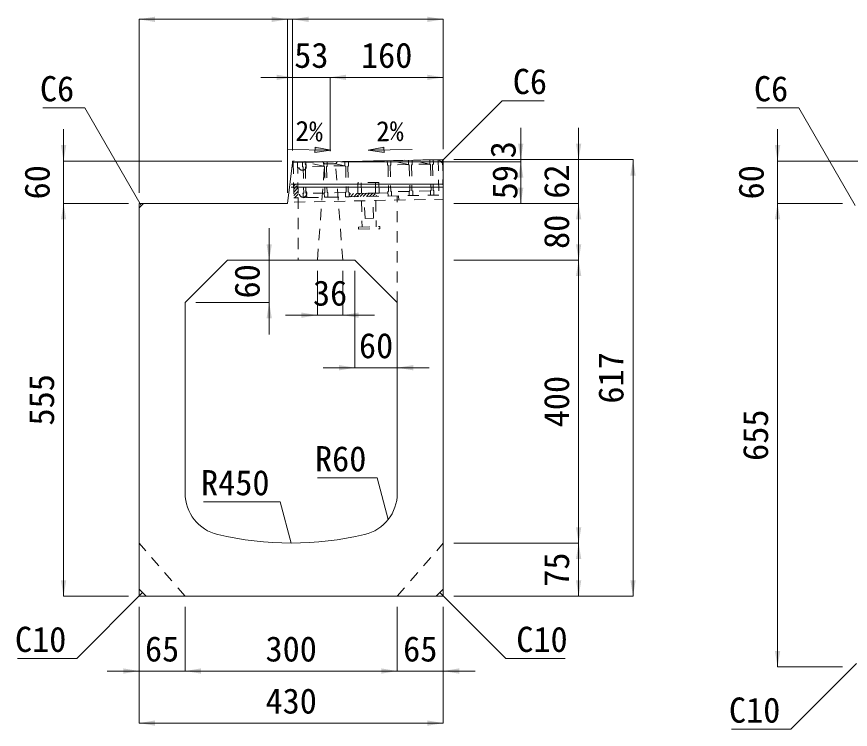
# Model space of a CAD drawing. Units: millimetres at full size; some dimension numbers follow another scale. Extents: x -3301 to 90699, y 107523 to 139162.
# Drawn here: x 14493 to 15671, y 133396 to 134404 of the extents above; entities that cross this region are included whole.
import ezdxf
from ezdxf.enums import TextEntityAlignment as Align

# ---------------------------------------------------------------- set-up
doc = ezdxf.new("R2010")
doc.units = ezdxf.units.MM
doc.header["$LTSCALE"] = 21
doc.header["$PDMODE"] = 32
doc.header["$PDSIZE"] = 10.5
doc.linetypes.add('USER1', pattern=[1.35, 0.75, -0.6])
for name, color, linetype, lineweight in [('0_2', 7, 'USER1', 9), ('寸法線', 7, 'Continuous', 9), ('引出線', 4, 'Continuous', 9), ('本体', 2, 'Continuous', 9), ('補助線', 8, 'Continuous', 13), ('ｸﾞﾚｰﾁﾝｸﾞ', 7, 'USER1', 9)]:
    doc.layers.add(name, color=color, linetype=linetype, lineweight=lineweight)
doc.styles.add('ＭＳ ゴシック', font='')
doc.styles.get('ＭＳ ゴシック').set_extended_font_data('MS Gothic')

# ---------------------------------------------------------------- blocks, each defined once
blk = doc.blocks.new('filled_arrow')
at = {"color": 0, "linetype": 'Continuous', "lineweight": -2}
blk.add_solid([(7.5, 1.25), (0, 0), (7.5, -1.25)], dxfattribs=at)

msp = doc.modelspace()

# ---------------------------------------------------------------- hatches: boundary and pattern name
at = {"layer": '引出線'}
for points in [[(14914.78, 134219.13), (14914.63, 134211.63), (14937.2, 134214.93)], [(15012.14, 134219.13), (15012.29, 134211.63), (14989.72, 134214.93)]]:
    msp.add_hatch(color=256, dxfattribs=at).paths.add_polyline_path(points)
at = {"layer": 'ｸﾞﾚｰﾁﾝｸﾞ'}
h = msp.add_hatch(dxfattribs=at)
h.set_pattern_fill('USER', color=256, style=0, pattern_type=2)
h.set_pattern_definition([(46.14576, (14359.83, 133819.99), (-2.28951, 2.19972), [75, -60])])
h.paths.add_polyline_path([(14883.9, 134197.53), (14889.9, 134197.65), (14890.9, 134147.66), (14884.9, 134147.54)])
h = msp.add_hatch(dxfattribs=at)
h.set_pattern_fill('USER', color=256, style=0, pattern_type=2)
h.set_pattern_definition([(46.14576, (14456.81, 133821.93), (-2.28951, 2.19972), [75, -60])])
h.paths.add_polyline_path([(14962.89, 134149.1), (14962.8, 134153.6), (14998.29, 134154.3), (15013.29, 134154.6), (15017.78, 134154.69), (15017.87, 134150.2), (14998.38, 134149.81)])

# ---------------------------------------------------------------- linework, layer by layer
at = {"layer": '0_2'}
for p, q in [((14918.01, 134059.63), (14928.32, 134195.72)), ((14925.5, 134198.78), (14928.32, 134195.72)), ((14928.32, 134195.72), (14943.68, 134195.72)), ((14946.5, 134198.78), (14943.68, 134195.72)), ((14954.01, 134059.63), (14943.68, 134195.72))]:
    msp.add_line(p, q, dxfattribs=at)
at = {"layer": '寸法線'}
for p, q in [((14666.01, 134399.96), (14876.01, 134399.96)), ((14666.01, 134154.63), (14666.01, 134399.96)), ((14831.01, 134399.96), (14928.01, 134399.96)), ((14876.01, 134154.63), (14876.01, 134399.96)), ((14876.01, 134154.63), (14876.01, 134399.96)), ((14883.01, 134214.63), (14883.01, 134399.96)), ((14883.01, 134399.96), (15096.01, 134399.96)), ((14883.01, 134214.63), (14883.01, 134399.96)), ((15096.01, 134216.63), (15096.01, 134399.96)), ((14838.01, 134317.94), (14981.01, 134317.94)), ((14883.01, 134214.63), (14883.01, 134317.94)), ((14936.01, 134213.57), (14936.01, 134317.94)), ((14936.01, 134317.94), (15096.01, 134317.94)), ((14936.01, 134213.57), (14936.01, 134317.94)), ((15096.01, 134216.63), (15096.01, 134317.94)), ((14559.26, 134244.63), (14559.26, 134094.63)), ((15205.5, 134246.63), (15205.5, 134153.57)), ((15287.36, 134246.63), (15287.36, 134094.63)), ((15568.61, 134244.63), (15568.61, 134094.63)), ((14868.01, 134199.63), (14559.26, 134199.63)), ((14951.01, 134198.57), (15205.5, 134198.57)), ((14951.01, 134198.57), (15205.5, 134198.57)), ((15111.01, 134201.63), (15205.5, 134201.63)), ((15111.01, 134201.63), (15364.23, 134201.63)), ((15111.01, 134201.63), (15287.36, 134201.63)), ((15205.5, 134198.57), (15205.5, 134139.63)), ((15364.23, 134201.63), (15364.23, 133584.63)), ((15877.36, 134199.63), (15568.61, 134199.63)), ((14651.01, 134139.63), (14559.26, 134139.63)), ((14559.26, 134139.63), (14559.26, 133584.63)), ((14651.01, 134139.63), (14559.26, 134139.63)), ((15111.01, 134139.63), (15205.5, 134139.63)), ((15111.01, 134139.63), (15287.36, 134139.63)), ((15111.01, 134139.63), (15287.36, 134139.63)), ((15287.36, 134139.63), (15287.36, 134059.63)), ((15660.36, 134139.63), (15568.61, 134139.63)), ((15568.61, 134139.63), (15568.61, 133484.63)), ((15660.36, 134139.63), (15568.61, 134139.63)), ((14849.9, 134104.63), (14849.9, 133954.63)), ((14806.01, 134059.63), (14849.9, 134059.63)), ((15111.01, 134059.63), (15287.36, 134059.63)), ((15111.01, 134059.63), (15287.36, 134059.63)), ((15287.36, 134059.63), (15287.36, 133659.63)), ((14918.01, 134044.63), (14918.01, 133981.79)), ((14954.01, 134044.63), (14954.01, 133981.79)), ((14971.01, 134044.63), (14971.01, 133907.51)), ((14746.01, 133999.63), (14849.9, 133999.63)), ((15031.01, 133984.63), (15031.01, 133907.51)), ((14873.01, 133981.79), (14999.01, 133981.79)), ((14926.01, 133907.51), (15076.01, 133907.51)), ((15111, 133659.63), (15287.36, 133659.63)), ((15111, 133659.63), (15287.36, 133659.63)), ((15287.36, 133659.63), (15287.36, 133584.63)), ((14651.01, 133584.63), (14559.26, 133584.63)), ((15111.01, 133584.63), (15287.36, 133584.63)), ((15111.01, 133584.63), (15364.23, 133584.63)), ((14666.01, 133569.63), (14666.01, 133478.8)), ((14666.01, 133569.63), (14666.01, 133405.2)), ((14731.01, 133569.63), (14731.01, 133478.8)), ((14731.01, 133569.63), (14731.01, 133478.8)), ((15031.01, 133569.63), (15031.01, 133478.8)), ((15031.01, 133569.63), (15031.01, 133478.8)), ((15096.01, 133569.63), (15096.01, 133478.8)), ((15096.01, 133569.63), (15096.01, 133405.2)), ((14621.01, 133478.8), (14776.01, 133478.8)), ((14731.01, 133478.8), (15031.01, 133478.8)), ((14986.01, 133478.8), (15141.01, 133478.8)), ((15660.36, 133484.63), (15568.61, 133484.63)), ((14666.01, 133405.2), (15096.01, 133405.2))]:
    msp.add_line(p, q, dxfattribs=at)
at = {"layer": '引出線'}
for p, q in [((14875.1, 134216.17), (14937.2, 134214.93)), ((15051.82, 134216.17), (14989.72, 134214.93))]:
    msp.add_line(p, q, dxfattribs=at)
for points in [[(15093, 134198.71), (15179.25, 134284.95), (15238.41, 134284.95)], [(14669.01, 134136.69), (14589.31, 134274.72), (14530.15, 134274.72)], [(15678.36, 134136.69), (15598.67, 134274.72), (15539.5, 134274.72)], [(15018.07, 133692.95), (15002.33, 133751.69), (14918.42, 133751.69)], [(14881.01, 133659.63), (14865.41, 133717.84), (14757.13, 133717.84)], [(14671.01, 133589.63), (14578.17, 133496.4), (14493.88, 133496.4)], [(15091, 133589.63), (15184.23, 133496.4), (15268.52, 133496.4)], [(15680.36, 133489.63), (15587.52, 133396.4), (15503.23, 133396.4)]]:
    msp.add_lwpolyline(points, dxfattribs=at)
at = {"layer": '引出線', "lineweight": 13}
for points in [[(14914.78, 134219.13), (14914.63, 134211.63), (14937.2, 134214.93)], [(15012.14, 134219.13), (15012.29, 134211.63), (14989.72, 134214.93)]]:
    msp.add_lwpolyline(points, close=True, dxfattribs=at)
at = {"layer": '本体', "lineweight": 13}
for p, q in [((14882.69, 134196.92), (14876.01, 134139.63)), ((14885.73, 134199.57), (14936.01, 134198.57)), ((14936.01, 134198.57), (15090.01, 134201.51)), ((15096.01, 134195.63), (15090.01, 134201.51)), ((15096.01, 133594.63), (15096.01, 134195.63)), ((14672.01, 134139.63), (14666.01, 134133.63)), ((14672.01, 134139.63), (14876.01, 134139.63)), ((14666.01, 134133.63), (14666.01, 133594.63)), ((14731.01, 133999.63), (14791.01, 134059.63)), ((14791.01, 134059.63), (14971.01, 134059.63)), ((14971.01, 134059.63), (15031.01, 133999.63)), ((14731.01, 133999.63), (14731.01, 133730.15)), ((15031.01, 133730.16), (15031.01, 133999.63)), ((14676.01, 133584.63), (14666.01, 133594.63)), ((15086.01, 133584.63), (15096.01, 133594.63)), ((14676.01, 133584.63), (15086.01, 133584.63))]:
    msp.add_line(p, q, dxfattribs=at)
at = {"layer": '本体', "color": 4}
for p, q in [((15096, 134166.76), (14880.92, 134166.76)), ((15096, 134162.76), (14880.92, 134162.76))]:
    msp.add_line(p, q, dxfattribs=at)
at = {"layer": '本体', "linetype": 'USER1'}
for p, q in [((15031, 133999.63), (15031, 134150.46)), ((14890.9, 134147.66), (14890.9, 134059.63))]:
    msp.add_line(p, q, dxfattribs=at)
at = {"layer": '本体', "color": 7, "linetype": 'USER1'}
for p, q in [((14731.01, 133584.63), (14666.01, 133659.63)), ((15031.01, 133584.63), (15096.01, 133659.63))]:
    msp.add_line(p, q, dxfattribs=at)
at = {"layer": '本体', "lineweight": 13}
for centre, radius, start, end in [((14885.67, 134196.57), 3, 88.85438, 173.34557), ((14791.01, 133730.15), 60, 180, 256.65779), ((14971.01, 133730.16), 60, 283.34251, 0), ((14881, 134109.63), 450, 256.65779, 283.34251)]:
    msp.add_arc(centre, radius, start, end, dxfattribs=at)
at = {"layer": '補助線'}
for p, q in [((14882.69, 134196.92), (14883.01, 134199.63)), ((14885.73, 134199.57), (14883.01, 134199.63)), ((15090.01, 134201.51), (15096.01, 134201.63)), ((15096.01, 134195.63), (15096.01, 134201.63)), ((14666.01, 134133.63), (14666.01, 134139.63)), ((14672.01, 134139.63), (14666.01, 134139.63)), ((14666.01, 133594.63), (14666.01, 133584.63)), ((15096.01, 133594.63), (15096.01, 133584.63)), ((14676.01, 133584.63), (14666.01, 133584.63)), ((15086.01, 133584.63), (15096.01, 133584.63))]:
    msp.add_line(p, q, dxfattribs=at)
at = {"layer": 'ｸﾞﾚｰﾁﾝｸﾞ'}
for p, q in [((14883.9, 134197.53), (15094.86, 134201.75)), ((14883.9, 134197.53), (14885.02, 134141.54)), ((14889.9, 134197.65), (14890.9, 134147.66)), ((14896.9, 134197.79), (15081.86, 134201.49)), ((14901.9, 134197.89), (14896.9, 134197.79)), ((14901.9, 134197.89), (14896.9, 134197.79)), ((14901.9, 134197.89), (14896.9, 134197.79)), ((14897.02, 134191.79), (14896.9, 134197.79)), ((14896.9, 134197.79), (14897.02, 134191.79)), ((14896.9, 134197.79), (14897.02, 134191.79)), ((14896.9, 134197.79), (14897.02, 134191.79)), ((14896.9, 134197.79), (14897.02, 134191.79)), ((14896.9, 134197.79), (14897.02, 134191.79)), ((14896.9, 134197.79), (14897.02, 134191.79)), ((14927.01, 134192.39), (14901.9, 134197.89)), ((14901.9, 134197.89), (14902.02, 134191.89)), ((14901.9, 134197.89), (14902.02, 134191.89)), ((14901.9, 134197.89), (14902.02, 134191.89)), ((14931.89, 134198.49), (14926.89, 134198.39)), ((14931.89, 134198.49), (14926.89, 134198.39)), ((14931.89, 134198.49), (14926.89, 134198.39)), ((14926.89, 134198.39), (14927.01, 134192.39)), ((14926.89, 134198.39), (14927.01, 134192.39)), ((14926.89, 134198.39), (14927.01, 134192.39)), ((14957.01, 134192.99), (14931.89, 134198.49)), ((14931.89, 134198.49), (14932.01, 134192.49)), ((14931.89, 134198.49), (14932.01, 134192.49)), ((14931.89, 134198.49), (14932.01, 134192.49)), ((14961.89, 134199.09), (14956.89, 134198.99)), ((14961.89, 134199.09), (14956.89, 134198.99)), ((14961.89, 134199.09), (14956.89, 134198.99)), ((14956.89, 134198.99), (14957.01, 134192.99)), ((14956.89, 134198.99), (14957.01, 134192.99)), ((14956.89, 134198.99), (14957.01, 134192.99)), ((14961.89, 134199.09), (14962.01, 134193.09)), ((14961.89, 134199.09), (14962.01, 134193.09)), ((14961.89, 134199.09), (14962.01, 134193.09)), ((15016.88, 134200.19), (15017, 134194.19)), ((15016.88, 134200.19), (15017, 134194.19)), ((15016.88, 134200.19), (15017, 134194.19)), ((15021.87, 134200.29), (15021.99, 134194.29)), ((15021.87, 134200.29), (15021.99, 134194.29)), ((15021.87, 134200.29), (15021.99, 134194.29)), ((15046.99, 134194.79), (15021.87, 134200.29)), ((15046.87, 134200.79), (15046.99, 134194.79)), ((15046.87, 134200.79), (15046.99, 134194.79)), ((15046.87, 134200.79), (15046.99, 134194.79)), ((15051.87, 134200.89), (15051.99, 134194.89)), ((15051.87, 134200.89), (15051.99, 134194.89)), ((15051.87, 134200.89), (15051.99, 134194.89)), ((15076.98, 134195.39), (15051.87, 134200.89)), ((15076.98, 134195.39), (15051.99, 134194.89)), ((15081.86, 134201.49), (15076.86, 134201.39)), ((15081.86, 134201.49), (15076.86, 134201.39)), ((15081.86, 134201.49), (15076.86, 134201.39)), ((15076.86, 134201.39), (15076.98, 134195.39)), ((15076.86, 134201.39), (15076.98, 134195.39)), ((15076.86, 134201.39), (15076.98, 134195.39)), ((15076.98, 134195.39), (15078, 134194.41)), ((15076.98, 134195.39), (15078, 134194.41)), ((15076.98, 134195.39), (15078, 134194.41)), ((15081.98, 134195.49), (15081, 134194.47)), ((15081.98, 134195.49), (15081, 134194.47)), ((15081.98, 134195.49), (15081, 134194.47)), ((15081.86, 134201.49), (15081.98, 134195.49)), ((15081.86, 134201.49), (15081.98, 134195.49)), ((15081.86, 134201.49), (15081.98, 134195.49)), ((15088.86, 134201.63), (15089.86, 134151.64)), ((15094.86, 134201.75), (15095.98, 134145.76)), ((14897.02, 134191.79), (14898.04, 134190.81)), ((14897.02, 134191.79), (14898.04, 134190.81)), ((14897.02, 134191.79), (14898.04, 134190.81)), ((14898.04, 134190.81), (14898.76, 134154.81)), ((14898.04, 134190.81), (14898.76, 134154.81)), ((14898.04, 134190.81), (14898.76, 134154.81)), ((14902.02, 134191.89), (14901.04, 134190.87)), ((14902.02, 134191.89), (14901.04, 134190.87)), ((14902.02, 134191.89), (14901.04, 134190.87)), ((14901.04, 134190.87), (14901.76, 134154.87)), ((14901.04, 134190.87), (14901.76, 134154.87)), ((14901.04, 134190.87), (14901.76, 134154.87)), ((14927.01, 134192.39), (14902.02, 134191.89)), ((14927.01, 134192.39), (14928.03, 134191.41)), ((14927.01, 134192.39), (14928.03, 134191.41)), ((14927.01, 134192.39), (14928.03, 134191.41)), ((14928.03, 134191.41), (14928.75, 134155.41)), ((14928.03, 134191.41), (14928.75, 134155.41)), ((14928.03, 134191.41), (14928.75, 134155.41)), ((14932.01, 134192.49), (14931.03, 134191.47)), ((14932.01, 134192.49), (14931.03, 134191.47)), ((14932.01, 134192.49), (14931.03, 134191.47)), ((14931.03, 134191.47), (14931.75, 134155.47)), ((14931.03, 134191.47), (14931.75, 134155.47)), ((14931.03, 134191.47), (14931.75, 134155.47)), ((14957.01, 134192.99), (14932.01, 134192.49)), ((14957.01, 134192.99), (14958.03, 134192.01)), ((14957.01, 134192.99), (14958.03, 134192.01)), ((14957.01, 134192.99), (14958.03, 134192.01)), ((14958.03, 134192.01), (14958.75, 134156.01)), ((14958.03, 134192.01), (14958.75, 134156.01)), ((14958.03, 134192.01), (14958.75, 134156.01)), ((14962.01, 134193.09), (14961.03, 134192.07)), ((14962.01, 134193.09), (14961.03, 134192.07)), ((14962.01, 134193.09), (14961.03, 134192.07)), ((14961.03, 134192.07), (14961.75, 134156.07)), ((14961.03, 134192.07), (14961.75, 134156.07)), ((14961.03, 134192.07), (14961.75, 134156.07)), ((15017, 134194.19), (15018.01, 134193.21)), ((15017, 134194.19), (15018.01, 134193.21)), ((15017, 134194.19), (15018.01, 134193.21)), ((15018.01, 134193.21), (15018.73, 134157.21)), ((15018.01, 134193.21), (15018.73, 134157.21)), ((15018.01, 134193.21), (15018.73, 134157.21)), ((15021.99, 134194.29), (15021.01, 134193.27)), ((15021.99, 134194.29), (15021.01, 134193.27)), ((15021.99, 134194.29), (15021.01, 134193.27)), ((15021.01, 134193.27), (15021.73, 134157.27)), ((15021.01, 134193.27), (15021.73, 134157.27)), ((15021.01, 134193.27), (15021.73, 134157.27)), ((15046.99, 134194.79), (15021.99, 134194.29)), ((15046.99, 134194.79), (15048.01, 134193.81)), ((15046.99, 134194.79), (15048.01, 134193.81)), ((15046.99, 134194.79), (15048.01, 134193.81)), ((15048.01, 134193.81), (15048.73, 134157.81)), ((15048.01, 134193.81), (15048.73, 134157.81)), ((15048.01, 134193.81), (15048.73, 134157.81)), ((15051.99, 134194.89), (15051.01, 134193.87)), ((15051.99, 134194.89), (15051.01, 134193.87)), ((15051.99, 134194.89), (15051.01, 134193.87)), ((15051.01, 134193.87), (15051.73, 134157.87)), ((15051.01, 134193.87), (15051.73, 134157.87)), ((15051.01, 134193.87), (15051.73, 134157.87)), ((15078, 134194.41), (15078.72, 134158.41)), ((15078, 134194.41), (15078.72, 134158.41)), ((15078, 134194.41), (15078.72, 134158.41)), ((15081, 134194.47), (15081.72, 134158.47)), ((15081, 134194.47), (15081.72, 134158.47)), ((15081, 134194.47), (15081.72, 134158.47)), ((15004.99, 134169.44), (14974.99, 134168.84)), ((14974.99, 134168.84), (14975.29, 134153.85)), ((14979.99, 134168.94), (14980.29, 134153.95)), ((14999.99, 134169.34), (15000.29, 134154.34)), ((15004.99, 134169.44), (15005.29, 134154.44)), ((15089.86, 134151.64), (14884.9, 134147.54)), ((14897.78, 134153.8), (14898.76, 134154.81)), ((14897.78, 134153.8), (14898.76, 134154.81)), ((14897.78, 134153.8), (14898.76, 134154.81)), ((14897.9, 134147.8), (14897.78, 134153.8)), ((14897.9, 134147.8), (14897.78, 134153.8)), ((14897.9, 134147.8), (14897.78, 134153.8)), ((14897.9, 134147.8), (14897.78, 134153.8)), ((14897.9, 134147.8), (14897.78, 134153.8)), ((14897.9, 134147.8), (14897.78, 134153.8)), ((14902.78, 134153.9), (14901.76, 134154.87)), ((14902.78, 134153.9), (14901.76, 134154.87)), ((14902.78, 134153.9), (14901.76, 134154.87)), ((14927.77, 134154.39), (14902.78, 134153.9)), ((14902.9, 134147.9), (14902.78, 134153.9)), ((14902.9, 134147.9), (14902.78, 134153.9)), ((14902.9, 134147.9), (14902.78, 134153.9)), ((14927.77, 134154.39), (14928.75, 134155.41)), ((14927.77, 134154.39), (14928.75, 134155.41)), ((14927.77, 134154.39), (14928.75, 134155.41)), ((14927.89, 134148.4), (14927.77, 134154.39)), ((14927.89, 134148.4), (14927.77, 134154.39)), ((14927.89, 134148.4), (14927.77, 134154.39)), ((14932.89, 134148.5), (14927.89, 134148.4)), ((14932.89, 134148.5), (14927.89, 134148.4)), ((14932.89, 134148.5), (14927.89, 134148.4)), ((14932.77, 134154.49), (14931.75, 134155.47)), ((14932.77, 134154.49), (14931.75, 134155.47)), ((14932.77, 134154.49), (14931.75, 134155.47)), ((14957.77, 134154.99), (14932.77, 134154.49)), ((14932.89, 134148.5), (14932.77, 134154.49)), ((14932.89, 134148.5), (14932.77, 134154.49)), ((14932.89, 134148.5), (14932.77, 134154.49)), ((14957.77, 134154.99), (14958.75, 134156.01)), ((14957.77, 134154.99), (14958.75, 134156.01)), ((14957.77, 134154.99), (14958.75, 134156.01)), ((14957.89, 134149), (14957.77, 134154.99)), ((14957.89, 134149), (14957.77, 134154.99)), ((14957.89, 134149), (14957.77, 134154.99)), ((14962.89, 134149.1), (14957.89, 134149)), ((14962.89, 134149.1), (14957.89, 134149)), ((14962.89, 134149.1), (14957.89, 134149)), ((14962.77, 134155.09), (14961.75, 134156.07)), ((14962.77, 134155.09), (14961.75, 134156.07)), ((14962.77, 134155.09), (14961.75, 134156.07)), ((14962.89, 134149.1), (14962.77, 134155.09)), ((14962.89, 134149.1), (14962.77, 134155.09)), ((14962.89, 134149.1), (14962.77, 134155.09)), ((15017.78, 134154.69), (14962.8, 134153.6)), ((15005.29, 134154.44), (14975.29, 134153.85)), ((15017.75, 134156.19), (15018.73, 134157.21)), ((15017.75, 134156.19), (15018.73, 134157.21)), ((15017.75, 134156.19), (15018.73, 134157.21)), ((15017.87, 134150.2), (15017.75, 134156.19)), ((15017.87, 134150.2), (15017.75, 134156.19)), ((15017.87, 134150.2), (15017.75, 134156.19)), ((15022.87, 134150.3), (15017.87, 134150.2)), ((15022.87, 134150.3), (15017.87, 134150.2)), ((15022.87, 134150.3), (15017.87, 134150.2)), ((15022.75, 134156.29), (15021.73, 134157.27)), ((15022.75, 134156.29), (15021.73, 134157.27)), ((15022.75, 134156.29), (15021.73, 134157.27)), ((15047.75, 134156.79), (15022.75, 134156.29)), ((15022.87, 134150.3), (15022.75, 134156.29)), ((15022.87, 134150.3), (15022.75, 134156.29)), ((15022.87, 134150.3), (15022.75, 134156.29)), ((15032.87, 134150.5), (15032.99, 134144.5)), ((15047.75, 134156.79), (15048.73, 134157.81)), ((15047.75, 134156.79), (15048.73, 134157.81)), ((15047.75, 134156.79), (15048.73, 134157.81)), ((15047.87, 134150.8), (15047.75, 134156.79)), ((15047.87, 134150.8), (15047.75, 134156.79)), ((15047.87, 134150.8), (15047.75, 134156.79)), ((15052.87, 134150.9), (15047.87, 134150.8)), ((15052.87, 134150.9), (15047.87, 134150.8)), ((15052.87, 134150.9), (15047.87, 134150.8)), ((15052.75, 134156.89), (15051.73, 134157.87)), ((15052.75, 134156.89), (15051.73, 134157.87)), ((15052.75, 134156.89), (15051.73, 134157.87)), ((15077.74, 134157.39), (15052.75, 134156.89)), ((15052.87, 134150.9), (15052.75, 134156.89)), ((15052.87, 134150.9), (15052.75, 134156.89)), ((15052.87, 134150.9), (15052.75, 134156.89)), ((15077.74, 134157.39), (15078.72, 134158.41)), ((15077.74, 134157.39), (15078.72, 134158.41)), ((15077.74, 134157.39), (15078.72, 134158.41)), ((15077.86, 134151.4), (15077.74, 134157.39)), ((15077.86, 134151.4), (15077.74, 134157.39)), ((15077.86, 134151.4), (15077.74, 134157.39)), ((15082.86, 134151.5), (15077.86, 134151.4)), ((15082.86, 134151.5), (15077.86, 134151.4)), ((15082.86, 134151.5), (15077.86, 134151.4)), ((15082.74, 134157.49), (15081.72, 134158.47)), ((15082.74, 134157.49), (15081.72, 134158.47)), ((15082.74, 134157.49), (15081.72, 134158.47)), ((15082.86, 134151.5), (15082.74, 134157.49)), ((15082.86, 134151.5), (15082.74, 134157.49)), ((15082.86, 134151.5), (15082.74, 134157.49)), ((15095.98, 134145.76), (15095.88, 134150.76)), ((14885.02, 134141.54), (15095.98, 134145.76)), ((14902.9, 134147.9), (14897.9, 134147.8)), ((14902.9, 134147.9), (14897.9, 134147.8)), ((14902.9, 134147.9), (14897.9, 134147.8)), ((14980.5, 134143.45), (14981.24, 134106.45)), ((14985.5, 134118.43), (14984.51, 134143.41)), ((14997.5, 134118.91), (14996.5, 134143.89)), ((15000.5, 134143.85), (15001.24, 134106.85)), ((14997.5, 134118.91), (14985.5, 134118.43)), ((14976.24, 134106.35), (15006.24, 134106.95)), ((14976.3, 134103.36), (14976.24, 134106.35)), ((14976.3, 134103.36), (15006.3, 134103.96)), ((15006.3, 134103.96), (15006.24, 134106.95))]:
    msp.add_line(p, q, dxfattribs=at)
for p in [(14897.02, 134191.79), (14897.78, 134153.8)]:
    msp.add_point(p, dxfattribs=at)

# ---------------------------------------------------------------- block references
at = {"layer": '寸法線', "xscale": 3, "yscale": 3}
for p in [(14666.01, 134399.96), (14883.01, 134399.96), (14883.01, 134399.96), (14936.01, 134317.94), (14936.01, 134317.94), (14954.01, 133981.79), (15031.01, 133907.51), (14731.01, 133478.8), (14731.01, 133478.8), (15096.01, 133478.8), (14666.01, 133405.2)]:
    msp.add_blockref('filled_arrow', p, dxfattribs=at)
for p, rotation in [((14876.01, 134399.96), 180), ((14876.01, 134399.96), 180), ((15096.01, 134399.96), 180), ((14883.01, 134317.94), 180), ((15096.01, 134317.94), 180), ((14559.26, 134199.63), 90), ((15205.5, 134201.63), 90), ((15287.36, 134201.63), 90), ((15568.61, 134199.63), 90), ((15205.5, 134198.57), 270), ((15364.23, 134201.63), 270), ((15205.5, 134139.63), 90), ((14559.26, 134139.63), 270), ((14559.26, 134139.63), 270), ((15287.36, 134139.63), 270), ((15287.36, 134139.63), 270), ((15568.61, 134139.63), 270), ((15568.61, 134139.63), 270), ((14849.9, 134059.63), 90), ((15287.36, 134059.63), 90), ((15287.36, 134059.63), 270), ((14849.9, 133999.63), 270), ((14918.01, 133981.79), 180), ((14971.01, 133907.51), 180), ((15287.36, 133659.63), 90), ((15287.36, 133659.63), 270), ((14559.26, 133584.63), 90), ((15287.36, 133584.63), 90), ((15364.23, 133584.63), 90), ((15568.61, 133484.63), 90), ((14666.01, 133478.8), 180), ((15031.01, 133478.8), 180), ((15031.01, 133478.8), 180), ((15096.01, 133405.2), 180)]:
    msp.add_blockref('filled_arrow', p, dxfattribs=dict(at, rotation=rotation))
at = {"layer": '引出線', "xscale": 0.12, "yscale": 0.12}
for p, rotation in [((15093, 134198.71), 45), ((14669.01, 134136.69), 120), ((15018.07, 133692.95), 105), ((14881.01, 133659.63), 105), ((14671.01, 133589.63), 225.1), ((15091, 133589.63), 315)]:
    msp.add_blockref('filled_arrow', p, dxfattribs=dict(at, rotation=rotation))

# ---------------------------------------------------------------- texts
at = {"layer": '寸法線', "style": 'ＭＳ ゴシック'}
for s, p in [('53', (14909.51, 134349.19)), ('160', (15016.01, 134349.19)), ('36', (14936.01, 134013.04)), ('60', (15001.01, 133938.76)), ('65', (14698.51, 133510.05)), ('300', (14881.01, 133510.05)), ('65', (15063.51, 133510.05)), ('430', (14881.01, 133436.45))]:
    msp.add_text(s, height=35.6, dxfattribs=at).set_placement(p, align=Align.MIDDLE_CENTER)
for s, p in [('3', (15180.55, 134215.67)), ('60', (14521.76, 134169.63)), ('59', (15183, 134169.75)), ('62', (15256.11, 134170.63)), ('60', (15531.11, 134169.63)), ('80', (15256.11, 134099.63)), ('60', (14818.65, 134029.63)), ('617', (15332.98, 133893.13)), ('555', (14528.01, 133862.13)), ('400', (15256.11, 133859.63)), ('655', (15537.36, 133812.13)), ('75', (15256.11, 133622.13))]:
    msp.add_text(s, height=35.6, rotation=90, dxfattribs=at).set_placement(p, align=Align.MIDDLE_CENTER)
at = {"layer": '引出線', "style": 'ＭＳ ゴシック'}
for s, p in [('C6', (15194.25, 134329.95)), ('C10', (15199.23, 133541.4))]:
    msp.add_text(s, height=35.6, dxfattribs=at).set_placement(p, align=Align.TOP_LEFT)
for s, p in [('C6', (14574.31, 134319.72)), ('C6', (15583.67, 134319.72)), ('R60', (14987.33, 133796.69)), ('R450', (14850.41, 133762.84)), ('C10', (14563.17, 133541.4)), ('C10', (15572.52, 133441.4))]:
    msp.add_text(s, height=35.6, dxfattribs=at).set_placement(p, align=Align.TOP_RIGHT)
for rotation, p in [(359, (14906.42, 134242.05)), (1, (15020.5, 134242.05))]:
    msp.add_text('2%', height=28.48, rotation=rotation, dxfattribs=at).set_placement(p, align=Align.MIDDLE_CENTER)

doc.saveas('drawing.dxf')
